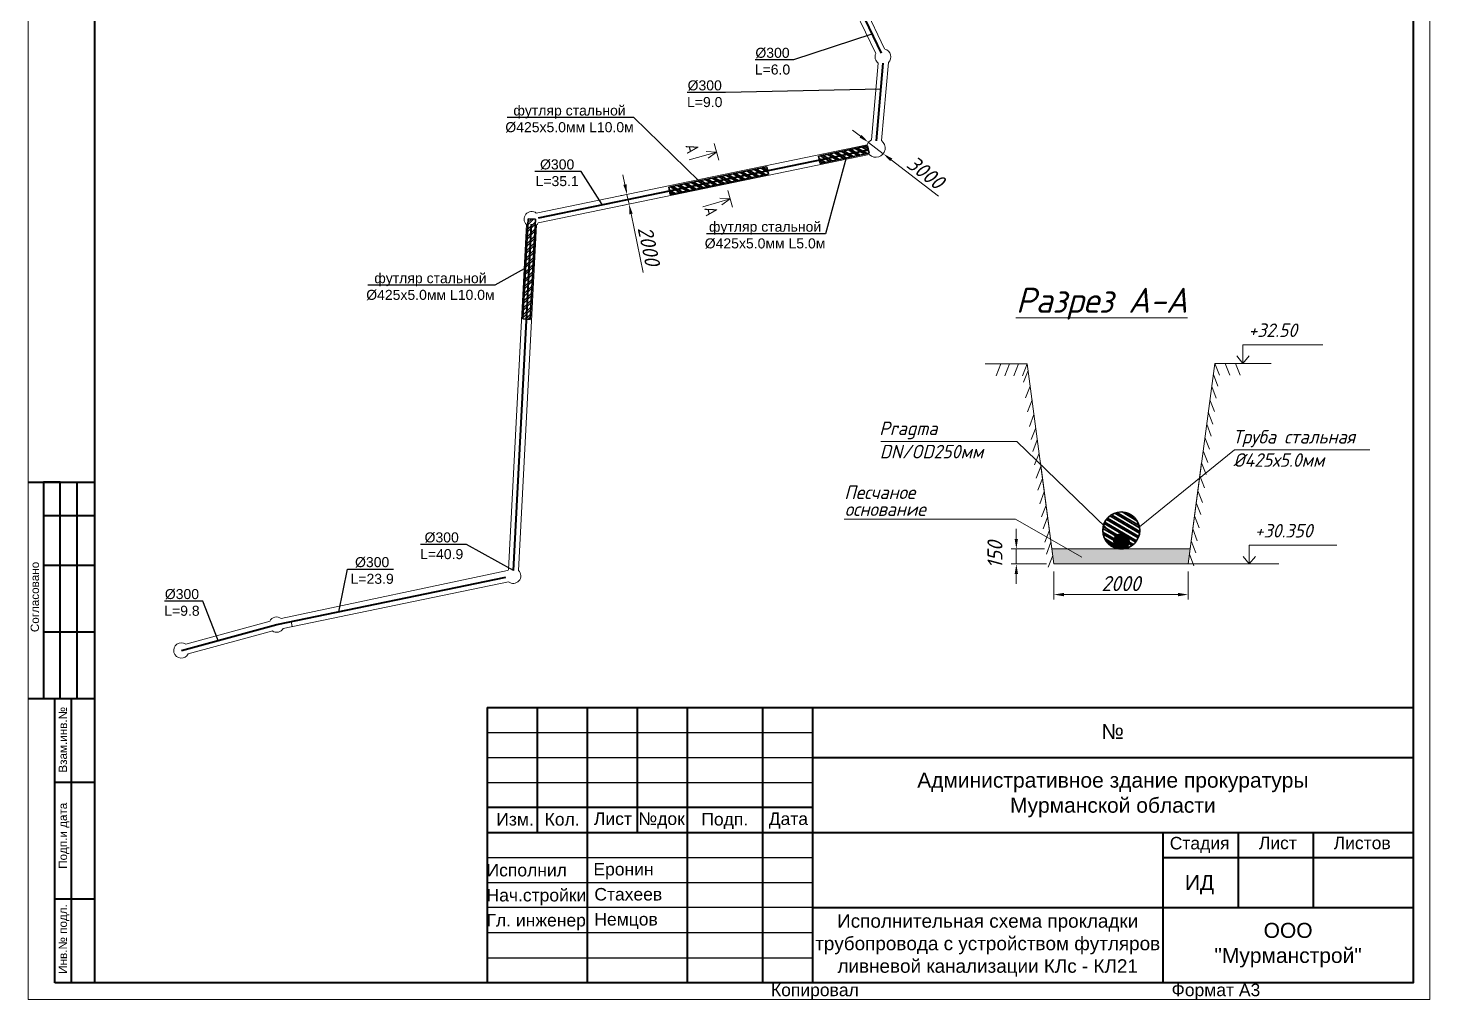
# Model space of a CAD drawing. Header units: millimetres. Extents: x 946 to 259010, y 548 to 42559.
# Drawn here: x 81865 to 109865, y 548 to 19959 of the extents above; entities that cross this region are included whole.
import ezdxf
from ezdxf import colors
from ezdxf.entities.mleader import LeaderData, LeaderLine
from ezdxf.math import Vec2, Vec3

# ---------------------------------------------------------------- set-up
doc = ezdxf.new("R2010")
doc.units = ezdxf.units.MM
doc.linetypes.add('2-Columns and grid$0$084_(М5) Неукрепленный откос', pattern=[0])
doc.layers.add('.', color=7, linetype='Continuous', lineweight=0, true_color=0xffffff)
for name, color, linetype, lineweight in [('00-рамка', 7, 'Continuous', 40), ('19-канальяК2', 54, 'Continuous', 40), ('Канализация К1', 14, 'Continuous', 40), ('РАЗМЕРЫ', 23, 'Continuous', 13), ('Размеры КР', 23, 'Continuous', 13)]:
    doc.layers.add(name, color=color, linetype=linetype, lineweight=lineweight)
doc.styles.add('2_0-Ариел', font='arial.ttf', dxfattribs={"height": 2})
doc.styles.add('2_5-Ариел', font='arial.ttf', dxfattribs={"height": 2.5})
doc.styles.add('3_0-Ариел', font='arial.ttf', dxfattribs={"height": 3})
doc.styles.add('GOST 2.304', font='CS_Gost2304.shx')
doc.styles.get("Standard").update_dxf_attribs({"font": 'arial.ttf'})
doc.styles.add('Ариель-2_5', font='arial.ttf')
doc.styles.add('ГОСТ', font='GOST Common Italic.ttf', dxfattribs={"height": 300})
doc.styles.add('ГП-ариель', font='arial.ttf')
doc.linetypes.add('Земля1', pattern='A,24,[3,ltsnew.shx,S=6,R=0,X=-6,Y=-6],3,[3,ltsnew.shx,S=6,R=0,X=-6,Y=-6],3,[3,ltsnew.shx,S=6,R=0,X=-6,Y=-6],0', length=30)
doc.linetypes.add('Земля2', pattern='A,24,[4,ltsnew.shx,S=6,R=0,X=-6,Y=0],3,[4,ltsnew.shx,S=6,R=0,X=-6,Y=0],3,[4,ltsnew.shx,S=6,R=0,X=-6,Y=0],0', length=30)
doc.linetypes.add('Каналья-К2', pattern='A,20,-4,["К2",Standard,S=2,R=0,X=-2,Y=-1],-2.3', length=26.3)
doc.dimstyles.new('М 50', dxfattribs={"dimscale": 0, "dimtxt": 300, "dimasz": 200, "dimexe": 100, "dimexo": 150, "dimgap": 70, "dimtad": 1, "dimdec": 0, "dimlfac": 0.5, "dimdsep": 46, "dimtxsty": 'ГОСТ', "dimcen": 100, "dimdle": 150, "dimclrd": 256, "dimclre": 256, "dimclrt": 256, "dimazin": 3, "dimtfac": 1, "dimtdec": 0, "dimtmove": 1, "dimatfit": 3, "dimfxl": 100, "dimtolj": 1, "dimlwd": -1, "dimlwe": -1, "dimarcsym": 0})

# ---------------------------------------------------------------- blocks, each defined once
blk = doc.blocks.new('_None')
blk = doc.blocks.new('*D134')
at = {"layer": 'Defpoints', "color": 0, "transparency": 16777216}
for p in [(102354, 9256), (105034, 9256), (105034, 8644)]:
    blk.add_point(p, dxfattribs=at)
at = {"layer": 'Размеры КР', "transparency": 16777216}
for p, q in [((102354, 9106), (102354, 8544)), ((105034, 9106), (105034, 8544)), ((102554, 8644), (104834, 8644))]:
    blk.add_line(p, q, dxfattribs=at)
for points in [[(102554, 8678), (102554, 8611), (102354, 8644)], [(104834, 8678), (104834, 8611), (105034, 8644)]]:
    blk.add_solid(points, dxfattribs=at)
at = {"layer": 'Размеры КР', "lineweight": 13, "transparency": 16777216, "insert": (103694, 8864), "char_height": 300, "attachment_point": 5, "style": 'ГОСТ'}
blk.add_mtext('\\A1;2000', dxfattribs=at)
blk = doc.blocks.new('*D135')
at = {"layer": 'Defpoints', "color": 0, "transparency": 16777216}
for p in [(101604, 9556), (102314, 9556), (102354, 9256)]:
    blk.add_point(p, dxfattribs=at)
at = {"layer": 'Размеры КР', "transparency": 16777216}
for p, q in [((101604, 9756), (101604, 9956)), ((102164, 9556), (101504, 9556)), ((101604, 9256), (101604, 9556)), ((102204, 9256), (101504, 9256)), ((101604, 9056), (101604, 8856))]:
    blk.add_line(p, q, dxfattribs=at)
for points in [[(101571, 9756), (101637, 9756), (101604, 9556)], [(101571, 9056), (101637, 9056), (101604, 9256)]]:
    blk.add_solid(points, dxfattribs=at)
at = {"layer": 'Размеры КР', "lineweight": 13, "transparency": 16777216, "insert": (101177, 9438), "char_height": 300, "attachment_point": 5, "rotation": 90, "style": 'ГОСТ'}
blk.add_mtext('\\A1;150', dxfattribs=at)
blk = doc.blocks.new('*D16')
at = {"layer": 'Defpoints', "color": 0, "transparency": 16777216}
for p in [(93853, 16642), (93869, 16442), (93893, 16447)]:
    blk.add_point(p, dxfattribs=at)
at = {"layer": 'Размеры КР', "transparency": 16777216}
for p, q in [((93788, 16833), (93748, 17029)), ((93706, 16612), (93730, 16617)), ((93828, 16637), (93869, 16442)), ((93746, 16417), (93771, 16422)), ((93909, 16246), (94150, 15076))]:
    blk.add_line(p, q, dxfattribs=at)
for points in [[(93821, 16839), (93755, 16826), (93828, 16637)], [(93942, 16253), (93876, 16239), (93869, 16442)]]:
    blk.add_solid(points, dxfattribs=at)
at = {"layer": 'Размеры КР', "lineweight": 13, "transparency": 16777216, "insert": (94265, 15607), "char_height": 300, "attachment_point": 5, "rotation": 281.6545, "style": 'ГОСТ'}
blk.add_mtext('\\A1;2000', dxfattribs=at)
blk = doc.blocks.new('*D17')
at = {"layer": 'Defpoints', "color": 0, "transparency": 16777216}
for p in [(98652, 17676), (98946, 17450)]:
    blk.add_point(p, dxfattribs=at)
at = {"layer": 'Размеры КР', "transparency": 16777216}
for p, q in [((98493, 17798), (98335, 17920)), ((98652, 17676), (98946, 17450)), ((100052, 16600), (99105, 17328))]:
    blk.add_line(p, q, dxfattribs=at)
for points in [[(98513, 17824), (98473, 17771), (98652, 17676)], [(99125, 17354), (99084, 17301), (98946, 17450)]]:
    blk.add_solid(points, dxfattribs=at)
at = {"layer": 'Размеры КР', "lineweight": 13, "transparency": 16777216, "insert": (99791, 17077), "char_height": 300, "attachment_point": 5, "rotation": 322.4508, "style": 'ГОСТ'}
blk.add_mtext('\\A1;3000', dxfattribs=at)

msp = doc.modelspace()

# ---------------------------------------------------------------- hatches: boundary and pattern name
at = {"layer": '.', "linetype": 'Continuous', "lineweight": 15}
h = msp.add_hatch(dxfattribs=at)
h.set_pattern_fill('AR-SAND', color=0)
h.set_pattern_definition([(37.5, (-513046.83, -524742.94), (-1.6000313, 48.9413237), [0, -38.608, 0, -43.18, 0, -41.275]), (7.5, (-513046.83, -524742.94), (44.9523283, 71.68251), [0, -20.828, 0, -34.798, 0, -13.335]), (327.5, (-513078.072, -524742.94), (79.099237, 0.1437185), [0, -12.7, 0, -45.72, 0, -59.69]), (317.5, (-513078.07, -524742.94), (76.355645, 22.2929323), [0, -6.35, 0, -29.972, 0, -34.29])])
h.paths.add_polyline_path([(105074.1, 9556.1), (102313.9, 9556.1), (102353.9, 9256.1), (105032.8, 9256.1)])
at = {"layer": '19-канальяК2', "lineweight": 30, "ltscale": 1.5}
h = msp.add_hatch(dxfattribs=at)
h.set_pattern_fill('ANSI32', color=256, scale=10, angle=-75.25607)
h.set_pattern_definition([(329.743932, (-587840.14, 504777), (47.993185, 82.27525), []), (329.743932, (-587828.72, 504733.57), (47.993185, 82.27525), [])])
h.paths.add_polyline_path([(98662.2, 17459.5), (98634, 17603.9), (97659.8, 17401.2), (97686.1, 17256.3)])
h = msp.add_hatch(dxfattribs=at)
h.set_pattern_fill('ANSI32', color=256, scale=10, angle=-75.38748)
h.set_pattern_definition([(329.612524, (-589718.44, 505727.87), (48.181757, 82.164961), []), (329.612524, (-589707.11, 505684.42), (48.181757, 82.164961), [])])
h.paths.add_polyline_path([(96651.9, 17040.3), (96620.9, 17184.2), (94661.9, 16781.1), (94687.8, 16636.2)])
h = msp.add_hatch(dxfattribs=at)
h.set_pattern_fill('ANSI32', color=256, scale=10)
h.set_pattern_definition([(45, (-554037.16, -524742.94), (-67.351921, 67.351921), []), (45, (-553992.26, -524742.94), (-67.351921, 67.351921), [])])
h.paths.add_polyline_path([(92001.4, 16139.6), (91854.4, 16145.8), (91750.2, 14148.6), (91897, 14137.1)])
h = msp.add_hatch(dxfattribs=at)
h.set_pattern_fill('ANSI32', color=256, scale=10, angle=-75.38748)
h.set_pattern_definition([(329.612524, (-554037.16, -524742.94), (48.181757, 82.164961), []), (329.612524, (-554025.83, -524786.39), (48.181757, 82.164961), [])])
h.paths.add_polyline_path([(103345.8, 10027.3), (103584.1, 9796.6, -0.7222631), (103854.4, 9707, -0.410665), (103707.1, 9556.2, 0.4090081), (104069.7, 9925.3, 0.8690052)])
h.paths.add_polyline_path([(103345.8, 10027.3, 0.070088), (103331.4, 9925.3, 0.4187388), (103707.1, 9557.1, -0.4194382), (103554.4, 9707, -0.1612628), (103584.1, 9796.6)])
at = {"layer": '19-канальяК2', "lineweight": 30}
h = msp.add_hatch(color=256, dxfattribs=at)
h.dxf.hatch_style = 1
h.paths.add_polyline_path([(103554.4, 9707, 1), (103854.4, 9707, 1)])

# ---------------------------------------------------------------- linework, layer by layer
at = {"color": 250, "linetype": 'Continuous', "lineweight": 5, "ltscale": 10}
for p, q in [((106130.1, 13260.8), (106130.1, 13633.2)), ((107725.8, 13633.2), (106130.1, 13633.2)), ((106130.1, 13260.8), (106130.1, 13633.2)), ((106007.6, 13410.4), (106130.1, 13260.8)), ((106252.6, 13410.4), (106130.1, 13260.8)), ((106256.2, 9256.1), (106256.2, 9628.6)), ((108002, 9628.6), (106256.2, 9628.6)), ((106256.2, 9256.1), (106256.2, 9628.6)), ((102353.9, 9256.1), (106844.8, 9256.1)), ((106133.7, 9405.7), (106256.2, 9256.1)), ((106378.7, 9405.7), (106256.2, 9256.1))]:
    msp.add_line(p, q, dxfattribs=at)
at = {"color": 250, "linetype": 'Земля2', "lineweight": 5, "ltscale": 0.2}
msp.add_line((102083.9, 11281.1), (102353.9, 9256.1), dxfattribs=at)
at = {"color": 250, "linetype": 'Земля1', "lineweight": 5, "ltscale": 0.2}
for p, q in [((105034.1, 9256.1), (105304.1, 11281.1)), ((102353.9, 9256.1), (103873.1, 9256.1)), ((102353.9, 9256.1), (103873.1, 9256.1))]:
    msp.add_line(p, q, dxfattribs=at)
at = {"layer": '00-рамка', "lineweight": 40}
for p, q in [((81865.3, 10892.3), (83198.6, 10892.3)), ((82175.1, 10892.3), (82175.1, 6559)), ((82508.5, 10892.3), (82175.1, 10892.3)), ((82508.5, 6559), (82508.5, 10892.3)), ((82841.8, 10892.3), (82841.8, 6559)), ((82175.1, 10225.7), (83198.6, 10225.7)), ((83198.6, 9225.7), (82175.1, 9225.7)), ((83198.6, 7892.3), (82175.1, 7892.3)), ((82398.6, 6559), (81865.3, 6559)), ((83198.6, 6559), (82398.6, 6559)), ((82398.6, 892.3), (82398.6, 6559)), ((82732, 892.3), (82732, 6559)), ((91032, 6392.3), (91032, 892.3)), ((91032, 6392.3), (109532, 6392.3)), ((92032, 6392.3), (92032, 3892.3)), ((93032, 6392.3), (93032, 892.3)), ((94032, 6392.3), (94032, 3892.3)), ((95032, 6392.3), (95032, 892.3)), ((96532, 6392.3), (96532, 892.3)), ((97532, 6392.3), (97532, 892.3)), ((97532, 5392.3), (109532, 5392.3)), ((83198.6, 4892.3), (82398.6, 4892.3)), ((97532, 4392.3), (91032, 4392.3)), ((91032, 3892.3), (97532, 3892.3)), ((97532, 3892.3), (109532, 3892.3)), ((104532, 3892.3), (104532, 892.3)), ((106032, 3892.3), (106032, 2392.3)), ((107532, 3892.3), (107532, 2392.3)), ((104532, 3392.3), (109532, 3392.3)), ((83198.6, 2559), (82398.6, 2559)), ((97532, 2392.3), (109532, 2392.3)), ((83198.6, 892.3), (82398.6, 892.3))]:
    msp.add_line(p, q, dxfattribs=at)
at = {"layer": '00-рамка', "lineweight": 25}
for p, q in [((91032, 5892.3), (97532, 5892.3)), ((91032, 5392.3), (97532, 5392.3)), ((91032, 4892.3), (97532, 4892.3)), ((91032, 3392.3), (97532, 3392.3)), ((91032, 2892.3), (97532, 2892.3)), ((91032, 2892.3), (95032, 2892.3)), ((97532, 2392.3), (91032, 2392.3)), ((91032, 1892.3), (97532, 1892.3)), ((91032, 1392.3), (97532, 1392.3))]:
    msp.add_line(p, q, dxfattribs=at)
at = {"layer": '00-рамка', "lineweight": 15}
msp.add_lwpolyline([(81865.3, 40159), (109865.3, 40159), (109865.3, 559), (81865.3, 559)], close=True, dxfattribs=at)
at = {"layer": '00-рамка', "lineweight": 40}
msp.add_lwpolyline([(83198.6, 39825.7), (109532, 39825.7), (109532, 892.3), (83198.6, 892.3)], close=True, dxfattribs=at)
at = {"layer": '19-канальяК2', "linetype": 'Каналья-К2', "ltscale": 1.5}
for p, q in [((98497.5, 20299.9), (98903.4, 19455.9)), ((98809.2, 17709.8), (98944.4, 19260)), ((92061.1, 16171.1), (98649.2, 17530.1)), ((91560.4, 9124.7), (91921.1, 16043.2)), ((86833.9, 8045.3), (91408.3, 8991.7)), ((84932.1, 7528.6), (86833.9, 8045.3))]:
    msp.add_line(p, q, dxfattribs=at)
at = {"layer": '19-канальяК2', "lineweight": 30}
for p, q in [((97686.1, 17256.3), (97656.1, 17400.4)), ((98662.2, 17459.5), (98632.2, 17603.6))]:
    msp.add_line(p, q, dxfattribs=at)
at = {"layer": '19-канальяК2', "lineweight": 30, "ltscale": 1.5}
for p, q in [((97659.8, 17401.2), (98634, 17603.9)), ((97686.1, 17256.3), (98662.2, 17459.5)), ((94661.9, 16781.1), (96620.9, 17184.2)), ((96620.9, 17184.2), (96651.9, 17040.3)), ((94687.8, 16636.2), (96651.9, 17040.3)), ((94661.9, 16781.1), (94687.8, 16636.2)), ((91750.2, 14148.6), (91854.4, 16145.8)), ((91854.4, 16145.8), (92001.4, 16139.6)), ((91897, 14137.1), (92001.4, 16139.6)), ((91750.2, 14148.6), (91897, 14137.1))]:
    msp.add_line(p, q, dxfattribs=at)
msp.add_circle((103700.5, 9925.3), 369.1, dxfattribs=at)
at = {"layer": '19-канальяК2', "lineweight": 30}
msp.add_circle((103704.4, 9707), 150, dxfattribs=at)
at = {"layer": 'Канализация К1', "color": 18, "linetype": 'Continuous', "lineweight": 15, "true_color": 0x000000}
for p, q in [((95566.1, 17653.1), (95663, 17318.1)), ((95066.6, 17324.6), (95615.2, 17483.4)), ((95615.2, 17483.4), (95407.3, 17496.8)), ((95615.2, 17483.4), (95446.6, 17361)), ((95339.9, 16388.8), (95888.4, 16547.6)), ((95888.4, 16547.6), (95680.5, 16561)), ((95888.4, 16547.6), (95719.9, 16425.2)), ((95839.3, 16717.3), (95936.3, 16382.3))]:
    msp.add_line(p, q, dxfattribs=at)
at = {"layer": 'Канализация К1', "color": 0, "linetype": 'Continuous', "lineweight": 15}
for p, q in [((87141.5, 8006.8), (87121.3, 8104.7)), ((85131.1, 7582.7), (85131.1, 7582.7))]:
    msp.add_line(p, q, dxfattribs=at)
at = {"layer": 'Размеры КР', "color": 0, "linetype": '2-Columns and grid$0$084_(М5) Неукрепленный откос', "lineweight": 13, "ltscale": 100}
for p, q in [((98797.3, 19451.9), (98388.1, 20302.8)), ((98576.2, 20370.6), (98972.7, 19546.1)), ((98713.3, 17727.5), (98846.8, 19258.1)), ((99047.7, 19270.6), (98911.8, 17712.1)), ((92016.5, 16263.2), (98624.3, 17625.7)), ((98667.6, 17431.8), (92056.1, 16068.1)), ((91464.5, 9142.4), (91820.4, 16033)), ((92020.3, 16025.8), (91663, 9127)), ((86924.1, 8165.2), (91442.6, 9122.6)), ((91460.3, 8900.5), (86963.7, 7970)), ((85013.8, 7654.4), (86699.8, 8112.5)), ((86752.3, 7919.5), (85066.2, 7461.4))]:
    msp.add_line(p, q, dxfattribs=at)
at = {"layer": 'Размеры КР', "color": 250, "linetype": 'Земля2', "lineweight": 13, "ltscale": 0.1}
for p, q in [((101821.2, 13250.8), (100982, 13250.8)), ((102340.5, 9356.2), (101821.2, 13250.9))]:
    msp.add_line(p, q, dxfattribs=at)
at = {"layer": 'Размеры КР', "color": 250, "lineweight": 13}
for p, q in [((101292.4, 13250.8), (101201.2, 13015.5)), ((101465.2, 13250.8), (101373.9, 13015.5)), ((101644.7, 13250.8), (101553.5, 13015.5)), ((101821.2, 13250.8), (101730, 13015.5)), ((105047.4, 9356.2), (105568, 13260.8)), ((105659.3, 13025.5), (105568, 13260.8)), ((105659.3, 13025.5), (105568, 13260.8)), ((105865.3, 13025.5), (105774.1, 13260.8)), ((106074.4, 13025.5), (105983.1, 13260.8)), ((101838.4, 13121.8), (101747.2, 12886.4)), ((105629.9, 12805), (105538.7, 13040.4)), ((101880.3, 12807.9), (101789.1, 12572.5)), ((105597.8, 12564.9), (105506.6, 12800.2)), ((101917.1, 12531.9), (101825.9, 12296.5)), ((105562.8, 12301.7), (105471.5, 12537.1)), ((101956.2, 12238.7), (101865, 12003.3)), ((105497.2, 11809.8), (105405.9, 12045.2)), ((105529.2, 12049.9), (105438, 12285.3)), ((101991.3, 11975.5), (101900.1, 11740.1)), ((105462.1, 11546.6), (105370.9, 11782)), ((102023.3, 11735.3), (101932.1, 11499.9)), ((105426.8, 11281.8), (105335.5, 11517.1)), ((105959.6, 11536.1), (108666.6, 11536.1)), ((102058.9, 11468.5), (101967.7, 11233.1)), ((102094, 11205.3), (102002.8, 10969.9)), ((105394.7, 11041.6), (105303.5, 11277)), ((102126, 10965.1), (102034.8, 10729.7)), ((105359.7, 10778.4), (105268.4, 11013.8)), ((102162, 10695), (102070.8, 10459.6)), ((105320.2, 10482.8), (105229, 10718.2)), ((102197.1, 10431.8), (102105.9, 10196.4)), ((105288.2, 10242.6), (105197, 10478)), ((102229.1, 10191.6), (102137.9, 9956.2)), ((105253.1, 9979.4), (105161.9, 10214.8)), ((102264.2, 9928.4), (102173, 9693)), ((105218.6, 9720.9), (105127.4, 9956.2)), ((102296.3, 9688.2), (102205, 9452.9)), ((102313.9, 9556.1), (105074.1, 9556.1)), ((105186.6, 9480.7), (105095.4, 9716.1)), ((102331.3, 9425.1), (102240.1, 9189.7)), ((105151.5, 9217.5), (105060.3, 9452.9)), ((105151.5, 9217.5), (105060.3, 9452.9))]:
    msp.add_line(p, q, dxfattribs=at)
at = {"layer": 'Размеры КР', "color": 1, "lineweight": 13}
msp.add_line((101821.2, 13250.9), (101821.2, 13250.9), dxfattribs=at)
at = {"layer": 'Размеры КР', "color": 250, "linetype": 'Земля1', "lineweight": 13, "ltscale": 100}
msp.add_line((106692.1, 13260.8), (105568, 13260.8), dxfattribs=at)
at = {"layer": 'Размеры КР', "color": 0, "linetype": '2-Columns and grid$0$084_(М5) Неукрепленный откос', "lineweight": 13, "ltscale": 100}
for points in [[(98846.8, 19258.1, -0.358518), (98797.3, 19451.9)], [(98976.5, 19538.1, -0.5957803), (99047.7, 19270.6, -0.5957803)], [(98624.3, 17625.7, -0.1886201), (98713.3, 17727.5)], [(98911.6, 17710.2, -1.0686589), (98667.6, 17431.8, -1.0686589)], [(91820.4, 16033, -0.9488292), (92016.5, 16263.2)], [(92056.1, 16068.1, -0.0922264), (92020.3, 16025.8, -0.0922264)], [(91442.6, 9122.6, -0.0485005), (91464.5, 9142.4)], [(91663, 9127, -0.9416758), (91460.3, 8900.5, -0.9416758)], [(86691.7, 8110.2, -0.4780286), (86923.9, 8165.1)], [(86964.2, 7970.1, -0.4418775), (86743.8, 7917.2, -0.4418775)], [(85066.2, 7461.4, -2.6933544), (85013.8, 7654.4)]]:
    msp.add_lwpolyline(points, format="xyb", dxfattribs=at)
at = {"layer": 'Размеры КР', "color": 250, "lineweight": 13}
for points in [[(98899.2, 11704.1), (101613.6, 11704.1), (103584.1, 9796.6)], [(105959.6, 11536.1), (105959.6, 11536.1), (104063.1, 9994.8)], [(98166.8, 10151.5), (101590.4, 10151.5), (102914, 9389)]]:
    msp.add_lwpolyline(points, dxfattribs=at)

# ---------------------------------------------------------------- texts
at = {"layer": '00-рамка', "style": 'Ариель-2_5'}
for s, height, p in [('Согласовано', 166.667, (82083.9, 7894.2)), ('Взам.инв.№', 166.67, (82643.3, 5088.6)), ('Подп.и дата', 166.667, (82643.3, 3167.3)), ('Инв.№ подл.', 166.667, (82643.3, 1070.2))]:
    msp.add_text(s, height=height, rotation=90, dxfattribs=at).set_placement(p)
at = {"layer": '00-рамка', "style": '2_5-Ариел'}
for s, height, p in [('№', 300, (103302.4, 5760.2)), ('Изм.', 250, (91218, 4031.6)), ('Кол.', 250, (92183.5, 4031.4)), ('Лист', 250, (93167.2, 4042.8)), ('№док', 250, (94056.6, 4042.8)), ('Подп.', 250, (95312.8, 4032.4)), ('Дата', 250, (96658.6, 4042.8)), ('Стадия', 250, (104668.1, 3554.6)), ('Лист', 250, (106447.4, 3558.9)), ('Листов', 250, (107942.4, 3558.9)), ('Исполнил', 250, (91023.8, 3016.1)), ('Еронин', 250, (93157.1, 3034.4)), ('ИД', 300, (104971.4, 2741.4)), ('Нач.стройки', 250, (91023.3, 2516.1)), ('Стахеев', 250, (93176.3, 2534.4)), ('Гл. инженер', 250, (91023.3, 2016.1)), ('Немцов', 250, (93176.3, 2034.4)), ('Копировал', 250, (96704.1, 623.4)), ('Формат А3', 250, (104704.1, 623.4))]:
    msp.add_text(s, height=height, dxfattribs=at).set_placement(p)
at = {"layer": '00-рамка', "attachment_point": 5}
for s, insert, char_height, width, style in [('Административное здание прокуратуры\\PМурманской области', (103532, 4642.3), 300, 12000, '3_0-Ариел'), ('Исполнительная схема прокладки трубопровода с устройством футляров ливневой канализации КЛc - КЛ21', (101032, 1637), 270, 7000, 'ГП-ариель'), ('ООО\\P"Мурманстрой"', (107032, 1642.3), 300, 5000, 'ГП-ариель')]:
    msp.add_mtext(s, dxfattribs=dict(at, insert=insert, char_height=char_height, width=width, style=style))
at = {"layer": 'Канализация К1', "color": 18, "linetype": 'Continuous', "lineweight": 15, "true_color": 0x000000, "char_height": 250, "attachment_point": 1, "rotation": 283.61094, "style": 'GOST 2.304'}
for insert in [(95233.4, 17670.9), (95608, 16420.1)]:
    msp.add_mtext_dynamic_manual_height_columns('A', width=372.408, gutter_width=12.5, heights=[0], dxfattribs=dict(at, insert=insert))
at = {"layer": 'РАЗМЕРЫ', "lineweight": 13, "style": 'ГОСТ'}
for s, p in [('+32.50', (106240.1, 13788.9)), ('Pragma', (98867.6, 11829.3)), ('Труба стальная', (105928, 11661.3)), ('DN/OD250мм', (98877.2, 11364.5)), ('%%C425х5.0мм', (105937.6, 11196.5)), ('Песчаное', (98168.7, 10552.5)), ('основание', (98178.3, 10215)), ('+30.350', (106366.2, 9784.2))]:
    msp.add_text(s, height=270, dxfattribs=at).set_placement(p)
at = {"layer": 'Размеры КР', "color": 250, "lineweight": 20, "style": 'ГОСТ'}
msp.add_text('%%UРазрез А-А', height=500, dxfattribs=at).set_placement((101596, 14272.2))

# ---------------------------------------------------------------- dimensions: what is measured, and where the dimension line sits
at = {"layer": 'Размеры КР', "color": 250, "lineweight": 13}
dim = msp.add_diameter_dim_2p(p1=(98651.7, 17675.9), p2=(98945.9, 17449.8), text='3000', dimstyle='М 50', override={"dimscale": 1, "dimtmove": 0}, dxfattribs=at)
dim.commit()
dim.dimension.update_dxf_attribs({"geometry": '*D17', "text_midpoint": (99791.5, 17077.3)})
dim = msp.add_aligned_dim(p1=(93853, 16641.9), p2=(93893.2, 16447), distance=-25.1, text='2000', dimstyle='М 50', override={"dimscale": 1, "dimtmove": 0}, dxfattribs=at)
dim.commit()
dim.dimension.update_dxf_attribs({"geometry": '*D16', "text_midpoint": (94265.4, 15607.5)})
at = {"layer": 'Размеры КР', "color": 1, "lineweight": 13}
dim = msp.add_linear_dim(base=(101604, 9556.1), p1=(102353.9, 9256.1), p2=(102313.9, 9556.1), angle=90, dimstyle='М 50', override={"dimscale": 1, "dimtad": 3, "dimtmove": 2}, dxfattribs=at)
dim.commit()
dim.dimension.update_dxf_attribs({"geometry": '*D135', "text_midpoint": (101176.9, 9438.4), "dimtype": 160, "text_rotation": 90})
dim = msp.add_linear_dim(base=(105034.1, 8644.4), p1=(102353.9, 9256.1), p2=(105034.1, 9256.1), text='2000', dimstyle='М 50', override={"dimscale": 1}, dxfattribs=at)
dim.commit()
dim.dimension.update_dxf_attribs({"geometry": '*D134', "text_midpoint": (103694, 8864.4)})

# ---------------------------------------------------------------- leaders
at = {"layer": '19-канальяК2', "lineweight": 30}
ml = msp.add_multileader_mtext('Standard', dxfattribs=at)
ml.set_content('%%C300\\PL=6.0', color=256, style='2_0-Ариел')
ml.set_leader_properties()
ml.set_arrow_properties(name='NONE')
ml.build(insert=Vec2(0, 0))
ml.multileader.update_dxf_attribs({"text_left_attachment_type": 6, "text_right_attachment_type": 6, "dogleg_length": 0.36, "arrow_head_size": 18})
ctx = ml.context
ctx.base_point, ctx.char_height, ctx.arrow_head_size, ctx.landing_gap_size, ctx.plane_origin = Vec3(96388.6, 19324.7), 200, 18, 9, Vec3(96443.5, 20888.2)
ctx.left_attachment, ctx.right_attachment, ctx.text_align_type = 6, 6, 1
notes = []
notes.append((ctx, [(0, (1, 1, 0), (97151.7, 19324.7), (-1, 0), 72, [(0, [(98719.5, 19838.3)], 0, [])])]))
ctx.mtext.insert, ctx.mtext.alignment, ctx.mtext.flow_direction = Vec3(96734.2, 19564.7), 2, 5
ml = msp.add_multileader_mtext('Standard', dxfattribs=at)
ml.set_content('%%C300\\PL=9.0', color=256, style='2_0-Ариел')
ml.set_leader_properties()
ml.set_arrow_properties(name='NONE')
ml.build(insert=Vec2(0, 0))
ml.multileader.update_dxf_attribs({"text_left_attachment_type": 6, "text_right_attachment_type": 6, "dogleg_length": 0.36, "arrow_head_size": 18})
ctx = ml.context
ctx.base_point, ctx.char_height, ctx.arrow_head_size, ctx.landing_gap_size, ctx.plane_origin = Vec3(95034.7, 18674.4), 200, 18, 9, Vec3(95089.6, 20237.9)
ctx.left_attachment, ctx.right_attachment, ctx.text_align_type = 6, 6, 1
notes.append((ctx, [(0, (1, 1, 0), (95797.8, 18674.4), (-1, 0), 72, [(0, [(98898.8, 18737.1)], 0, [])])]))
ctx.mtext.insert, ctx.mtext.alignment, ctx.mtext.flow_direction = Vec3(95380.3, 18914.4), 2, 5
ml = msp.add_multileader_mtext('Standard', dxfattribs=at)
ml.set_content('футляр стальной\\P%%C425х5.0мм L10.0м', color=256, style='2_0-Ариел')
ml.set_leader_properties()
ml.set_arrow_properties(name='NONE')
ml.build(insert=Vec2(0, 0))
ml.multileader.update_dxf_attribs({"text_left_attachment_type": 6, "text_right_attachment_type": 6, "dogleg_length": 0, "arrow_head_size": 100})
ctx = ml.context
ctx.base_point, ctx.char_height, ctx.arrow_head_size, ctx.landing_gap_size, ctx.plane_origin = Vec3(91394.8, 18172.8), 200, 100, 18, Vec3(107457.5, 30647.2)
ctx.left_attachment, ctx.right_attachment, ctx.text_align_type = 6, 6, 1
notes.append((ctx, [(1, (1, 1, 0), (93965, 18172.8), (-1, 0), 0, [(0, [(95261.6, 16904.5)], 0, [])])]))
ctx.mtext.insert, ctx.mtext.alignment, ctx.mtext.flow_direction = Vec3(92679.9, 18412.8), 2, 5
ml = msp.add_multileader_mtext('Standard', dxfattribs=at)
ml.set_content('футляр стальной\\P%%C425х5.0мм L5.0м', color=256, style='2_0-Ариел')
ml.set_leader_properties()
ml.set_arrow_properties(name='NONE')
ml.build(insert=Vec2(0, 0))
ml.multileader.update_dxf_attribs({"text_left_attachment_type": 6, "text_right_attachment_type": 6, "dogleg_length": 0, "arrow_head_size": 100})
ctx = ml.context
ctx.base_point, ctx.char_height, ctx.arrow_head_size, ctx.landing_gap_size, ctx.plane_origin = Vec3(95378.1, 15851.7), 200, 100, 18, Vec3(111285.4, 28326.1)
ctx.left_attachment, ctx.right_attachment, ctx.text_align_type = 6, 6, 1
notes.append((ctx, [(1, (1, 1, 0), (97792.9, 15851.7), (-1, 0), 0, [(0, [(98204.8, 17364.2)], 0, [])])]))
ctx.mtext.insert, ctx.mtext.alignment, ctx.mtext.flow_direction = Vec3(96585.5, 16091.7), 2, 5
ml = msp.add_multileader_mtext('Standard', dxfattribs=at)
ml.set_content('%%C300\\PL=35.1', color=256, style='2_0-Ариел')
ml.set_leader_properties()
ml.set_arrow_properties(name='NONE')
ml.build(insert=Vec2(0, 0))
ml.multileader.update_dxf_attribs({"text_left_attachment_type": 6, "text_right_attachment_type": 6, "dogleg_length": 0.36, "arrow_head_size": 18})
ctx = ml.context
ctx.base_point, ctx.char_height, ctx.arrow_head_size, ctx.landing_gap_size, ctx.plane_origin = Vec3(92029, 17095.7), 200, 18, 9, Vec3(92201.4, 18659.2)
ctx.left_attachment, ctx.right_attachment, ctx.text_align_type = 6, 6, 1
notes.append((ctx, [(0, (1, 1, 0), (92909.6, 17095.7), (-1, 0), 72, [(0, [(93330.2, 16432.9)], 0, [])])]))
ctx.mtext.insert, ctx.mtext.alignment, ctx.mtext.flow_direction = Vec3(92433.3, 17335.7), 2, 5
ml = msp.add_multileader_mtext('Standard', dxfattribs=at)
ml.set_content('футляр стальной\\P%%C425х5.0мм L10.0м', color=256, style='2_0-Ариел')
ml.set_leader_properties()
ml.set_arrow_properties(name='NONE')
ml.build(insert=Vec2(0, 0))
ml.multileader.update_dxf_attribs({"text_left_attachment_type": 6, "text_right_attachment_type": 6, "dogleg_length": 0, "arrow_head_size": 100})
ctx = ml.context
ctx.base_point, ctx.char_height, ctx.arrow_head_size, ctx.landing_gap_size, ctx.plane_origin = Vec3(88616.8, 14823.9), 200, 100, 18, Vec3(104679.5, 27298.3)
ctx.left_attachment, ctx.right_attachment, ctx.text_align_type = 6, 6, 1
notes.append((ctx, [(1, (1, 1, 0), (91187.1, 14823.9), (-1, 0), 0, [(0, [(91774.4, 15149.9)], 0, [])])]))
ctx.mtext.insert, ctx.mtext.alignment, ctx.mtext.flow_direction = Vec3(89902, 15063.9), 2, 5
ml = msp.add_multileader_mtext('Standard', dxfattribs=at)
ml.set_content('%%C300\\PL=40.9', color=256, style='2_0-Ариел')
ml.set_leader_properties()
ml.set_arrow_properties(name='NONE')
ml.build(insert=Vec2(0, 0))
ml.multileader.update_dxf_attribs({"text_left_attachment_type": 6, "text_right_attachment_type": 6, "dogleg_length": 0.36, "arrow_head_size": 18})
ctx = ml.context
ctx.base_point, ctx.char_height, ctx.arrow_head_size, ctx.landing_gap_size, ctx.plane_origin = Vec3(89703.3, 9646.3), 200, 18, 9, Vec3(89843.7, 11209.8)
ctx.left_attachment, ctx.right_attachment, ctx.text_align_type = 6, 6, 1
notes.append((ctx, [(0, (1, 1, 0), (90622.9, 9646.3), (-1, 0), 72, [(0, [(91560.4, 9124.7)], 0, [])])]))
ctx.mtext.insert, ctx.mtext.alignment, ctx.mtext.flow_direction = Vec3(90127.1, 9886.3), 2, 5
ml = msp.add_multileader_mtext('Standard', dxfattribs=at)
ml.set_content('%%C300\\PL=23.9', color=256, style='2_0-Ариел')
ml.set_leader_properties()
ml.set_arrow_properties(name='NONE')
ml.build(insert=Vec2(0, 0))
ml.multileader.update_dxf_attribs({"text_left_attachment_type": 6, "text_right_attachment_type": 6, "dogleg_length": 0.36, "arrow_head_size": 18})
ctx = ml.context
ctx.base_point, ctx.char_height, ctx.arrow_head_size, ctx.landing_gap_size, ctx.plane_origin = Vec3(88314.5, 9152.6), 200, 18, 9, Vec3(88453.8, 10354.3)
ctx.left_attachment, ctx.right_attachment, ctx.text_align_type = 6, 6, 1
notes.append((ctx, [(1, (1, 1, 0), (88242.5, 9152.6), (1, 0), 72, [(0, [(88070.4, 8301.1)], 0, [])])]))
ctx.mtext.insert, ctx.mtext.alignment, ctx.mtext.flow_direction = Vec3(88738.3, 9392.6), 2, 5
ml = msp.add_multileader_mtext('Standard', dxfattribs=at)
ml.set_content('%%C300\\PL=9.8', color=256, style='2_0-Ариел')
ml.set_leader_properties()
ml.set_arrow_properties(name='NONE')
ml.build(insert=Vec2(0, 0))
ml.multileader.update_dxf_attribs({"text_left_attachment_type": 6, "text_right_attachment_type": 6, "dogleg_length": 0.36, "arrow_head_size": 18})
ctx = ml.context
ctx.base_point, ctx.char_height, ctx.arrow_head_size, ctx.landing_gap_size, ctx.plane_origin = Vec3(84593, 8514.6), 200, 18, 9, Vec3(84002, 10056)
ctx.left_attachment, ctx.right_attachment, ctx.text_align_type = 6, 6, 1
notes.append((ctx, [(0, (1, 1, 0), (85357.3, 8514.6), (-1, 0), 72, [(0, [(85662.5, 7727)], 0, [])])]))
ctx.mtext.insert, ctx.mtext.alignment, ctx.mtext.flow_direction = Vec3(84939.2, 8754.6), 2, 5
for ctx, leaders in notes:
    for number, flags, end, landing, length, lines in leaders:
        leader = LeaderData()
        leader.index, (leader.has_last_leader_line, leader.has_dogleg_vector, leader.attachment_direction) = number, flags
        leader.last_leader_point, leader.dogleg_vector, leader.dogleg_length = Vec3(end), Vec3(landing), length
        for number, points, colour, breaks in lines:
            line = LeaderLine()
            line.index, line.vertices, line.color, line.breaks = number, Vec3.list(points), colors.encode_raw_color(colour), breaks
            leader.lines.append(line)
        ctx.leaders.append(leader)

doc.saveas('drawing.dxf')
